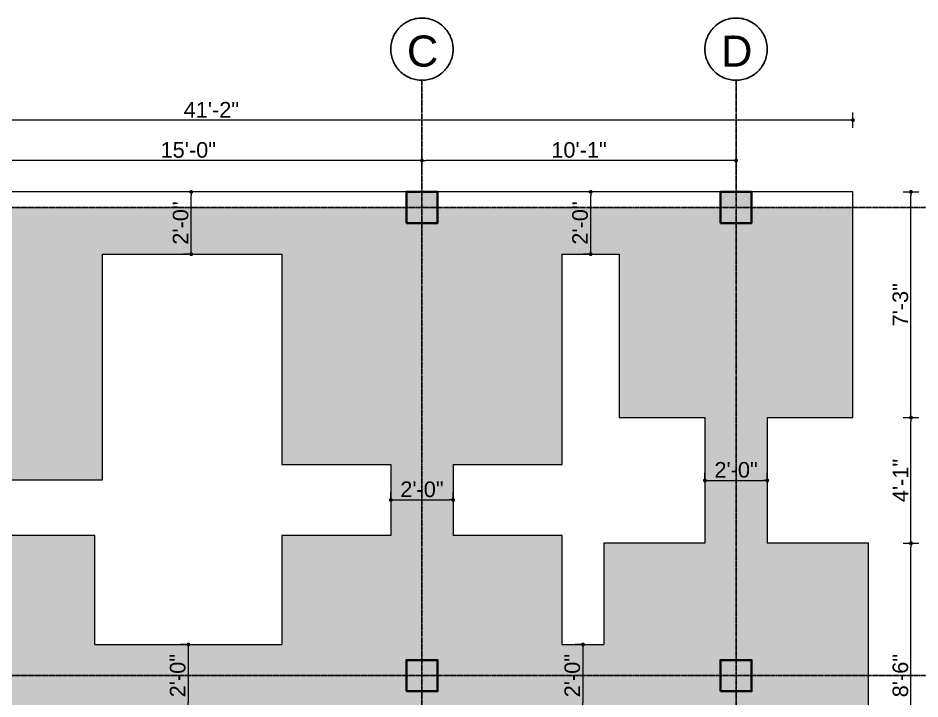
# Model space of a CAD drawing. Header units: inches. Extents: x 115570 to 265311, y 61168 to 314550.
# Drawn here: x 194349 to 194696.4, y 88551.6 to 88814 of the extents above; entities that cross this region are included whole.
import ezdxf

# ---------------------------------------------------------------- set-up
doc = ezdxf.new("R2010")
doc.units = ezdxf.units.IN
doc.header["$MEASUREMENT"] = 0
doc.linetypes.add('ACAD_ISO08W100', pattern=[36, 24, -3, 6, -3])
doc.layers.get('0').update_dxf_attribs({"lineweight": 25})
for name, color, linetype, lineweight in [('0 dimension lines', 4, 'Continuous', 18), ('0 wall', 7, 'Continuous', 40), ('Trench', 6, 'Continuous', 20)]:
    doc.layers.add(name, color=color, linetype=linetype, lineweight=lineweight)
doc.layers.add('0_center line', color=4, linetype='ACAD_ISO08W100', transparency=0.5)
doc.styles.add('arial.', font='arial.ttf')
doc.styles.get("Standard").update_dxf_attribs({"font": 'arial.ttf'})
doc.dimstyles.new('d50_Text size double', dxfattribs={"dimscale": 0, "dimtxt": 6, "dimasz": 1.5, "dimexe": 3, "dimexo": 3, "dimgap": 1, "dimtad": 1, "dimdec": 0, "dimrnd": 0.25, "dimzin": 3, "dimdsep": 46, "dimlunit": 4, "dimtxsty": 'arial.', "dimblk": 'DOT', "dimcen": 4, "dimdle": 6, "dimclrd": 256, "dimclre": 256, "dimclrt": 7, "dimazin": 0, "dimtfac": 1, "dimtdec": 0, "dimtix": 1, "dimtmove": 2, "dimatfit": 3, "dimfxl": 3, "dimfxlon": 1, "dimtolj": 1, "dimtzin": 0, "dimlwd": -1, "dimlwe": -1, "dimarcsym": 0})

# ---------------------------------------------------------------- blocks, each defined once
blk = doc.blocks.new('_Dot')
at = {"color": 0, "linetype": 'ByBlock', "lineweight": -2}
blk.add_line((-0.5, 0), (-1, 0), dxfattribs=at)
at = {"color": 0, "linetype": 'ByBlock', "const_width": 0.5}
blk.add_lwpolyline([(-0.25, 0, 1), (0.25, 0, 1)], format="xyb", close=True, dxfattribs=at)
blk = doc.blocks.new('*D1133')
at = {"layer": '0 dimension lines', "transparency": 16777216}
for p, q in [((194689.96, 88611.55), (194695.96, 88611.55)), ((194692.96, 88511.05), (194692.96, 88610.05)), ((194689.96, 88509.55), (194695.96, 88509.55))]:
    blk.add_line(p, q, dxfattribs=at)
at = {"layer": 'Defpoints', "color": 0, "transparency": 16777216}
for p in [(194676.59, 88611.55), (194692.96, 88611.55), (194676.59, 88509.55)]:
    blk.add_point(p, dxfattribs=at)
at = {"layer": '0 dimension lines', "transparency": 16777216, "xscale": 1.5, "yscale": 1.5, "zscale": 1.5}
for p, rotation in [((194692.96, 88611.55), 90), ((194692.96, 88509.55), 270)]:
    blk.add_blockref('_Dot', p, dxfattribs=dict(at, rotation=rotation))
at = {"layer": '0 dimension lines', "color": 7, "lineweight": 15, "transparency": 16777216, "insert": (194688.89, 88560.55), "char_height": 6, "attachment_point": 5, "rotation": 90, "style": 'arial.'}
blk.add_mtext('\\A1;8\'-6"', dxfattribs=at)
blk = doc.blocks.new('*D1134')
at = {"layer": '0 dimension lines', "transparency": 16777216}
for p, q in [((194689.96, 88659.98), (194695.96, 88659.98)), ((194692.96, 88613.05), (194692.96, 88658.48)), ((194689.96, 88611.55), (194695.96, 88611.55))]:
    blk.add_line(p, q, dxfattribs=at)
at = {"layer": 'Defpoints', "color": 0, "transparency": 16777216}
for p in [(194670.59, 88659.98), (194692.96, 88659.98), (194676.59, 88611.55)]:
    blk.add_point(p, dxfattribs=at)
at = {"layer": '0 dimension lines', "transparency": 16777216, "xscale": 1.5, "yscale": 1.5, "zscale": 1.5}
for p, rotation in [((194692.96, 88659.98), 90), ((194692.96, 88611.55), 270)]:
    blk.add_blockref('_Dot', p, dxfattribs=dict(at, rotation=rotation))
at = {"layer": '0 dimension lines', "color": 7, "lineweight": 15, "transparency": 16777216, "insert": (194688.94, 88635.76), "char_height": 6, "attachment_point": 5, "rotation": 90, "style": 'arial.'}
blk.add_mtext('\\A1;4\'-1"', dxfattribs=at)
blk = doc.blocks.new('*D1135')
at = {"layer": '0 dimension lines', "transparency": 16777216}
for p, q in [((194689.96, 88746.98), (194695.96, 88746.98)), ((194692.96, 88661.48), (194692.96, 88745.48)), ((194689.96, 88659.98), (194695.96, 88659.98))]:
    blk.add_line(p, q, dxfattribs=at)
at = {"layer": 'Defpoints', "color": 0, "transparency": 16777216}
for p in [(194670.59, 88746.98), (194692.96, 88746.98), (194670.59, 88659.98)]:
    blk.add_point(p, dxfattribs=at)
at = {"layer": '0 dimension lines', "transparency": 16777216, "xscale": 1.5, "yscale": 1.5, "zscale": 1.5}
for p, rotation in [((194692.96, 88746.98), 90), ((194692.96, 88659.98), 270)]:
    blk.add_blockref('_Dot', p, dxfattribs=dict(at, rotation=rotation))
at = {"layer": '0 dimension lines', "color": 7, "lineweight": 15, "transparency": 16777216, "insert": (194688.89, 88703.48), "char_height": 6, "attachment_point": 5, "rotation": 90, "style": 'arial.'}
blk.add_mtext('\\A1;7\'-3"', dxfattribs=at)
blk = doc.blocks.new('*D1136')
at = {"layer": '0 dimension lines', "transparency": 16777216}
for p, q in [((194704.45, 88560.55), (194710.45, 88560.55)), ((194707.45, 88417.94), (194707.45, 88559.05)), ((194704.45, 88416.44), (194710.45, 88416.44))]:
    blk.add_line(p, q, dxfattribs=at)
at = {"layer": 'Defpoints', "color": 0, "transparency": 16777216}
for p in [(194679.59, 88560.55), (194707.45, 88560.55), (194679.59, 88416.44)]:
    blk.add_point(p, dxfattribs=at)
at = {"layer": '0 dimension lines', "transparency": 16777216, "xscale": 1.5, "yscale": 1.5, "zscale": 1.5}
for p, rotation in [((194707.45, 88560.55), 90), ((194707.45, 88416.44), 270)]:
    blk.add_blockref('_Dot', p, dxfattribs=dict(at, rotation=rotation))
at = {"layer": '0 dimension lines', "color": 7, "lineweight": 15, "transparency": 16777216, "insert": (194703.39, 88488.5), "char_height": 6, "attachment_point": 5, "rotation": 90, "style": 'arial.'}
blk.add_mtext('\\A1;12\'-0"', dxfattribs=at)
blk = doc.blocks.new('*D1137')
at = {"layer": '0 dimension lines', "transparency": 16777216}
for p, q in [((194704.45, 88740.98), (194710.45, 88740.98)), ((194707.45, 88562.05), (194707.45, 88739.48)), ((194704.45, 88560.55), (194710.45, 88560.55))]:
    blk.add_line(p, q, dxfattribs=at)
at = {"layer": 'Defpoints', "color": 0, "transparency": 16777216}
for p in [(194673.59, 88740.98), (194707.45, 88740.98), (194679.59, 88560.55)]:
    blk.add_point(p, dxfattribs=at)
at = {"layer": '0 dimension lines', "transparency": 16777216, "xscale": 1.5, "yscale": 1.5, "zscale": 1.5}
for p, rotation in [((194707.45, 88740.98), 90), ((194707.45, 88560.55), 270)]:
    blk.add_blockref('_Dot', p, dxfattribs=dict(at, rotation=rotation))
at = {"layer": '0 dimension lines', "color": 7, "lineweight": 15, "transparency": 16777216, "insert": (194703.39, 88650.76), "char_height": 6, "attachment_point": 5, "rotation": 90, "style": 'arial.'}
blk.add_mtext('\\A1;15\'-1"', dxfattribs=at)
blk = doc.blocks.new('*D1138')
at = {"layer": '0 dimension lines', "transparency": 16777216}
for p, q in [((194722.04, 88746.98), (194728.04, 88746.98)), ((194725.04, 88366.94), (194725.04, 88745.48)), ((194722.04, 88365.44), (194728.04, 88365.44))]:
    blk.add_line(p, q, dxfattribs=at)
at = {"layer": 'Defpoints', "color": 0, "transparency": 16777216}
for p in [(194670.59, 88746.98), (194725.04, 88746.98), (194676.59, 88365.44)]:
    blk.add_point(p, dxfattribs=at)
at = {"layer": '0 dimension lines', "transparency": 16777216, "xscale": 1.5, "yscale": 1.5, "zscale": 1.5}
for p, rotation in [((194725.04, 88746.98), 90), ((194725.04, 88365.44), 270)]:
    blk.add_blockref('_Dot', p, dxfattribs=dict(at, rotation=rotation))
at = {"layer": '0 dimension lines', "color": 7, "lineweight": 15, "transparency": 16777216, "insert": (194720.97, 88556.21), "char_height": 6, "attachment_point": 5, "rotation": 90, "style": 'arial.'}
blk.add_mtext('\\A1;31\'-10"', dxfattribs=at)
blk = doc.blocks.new('*D1147')
at = {"layer": '0 dimension lines', "transparency": 16777216}
for p, q in [((194176.4, 88771.64), (194176.4, 88777.64)), ((194670.59, 88771.64), (194670.59, 88777.64)), ((194669.09, 88774.64), (194177.9, 88774.64))]:
    blk.add_line(p, q, dxfattribs=at)
at = {"layer": 'Defpoints', "color": 0, "transparency": 16777216}
for p in [(194176.4, 88774.64), (194176.4, 88746.98), (194670.59, 88746.98)]:
    blk.add_point(p, dxfattribs=at)
at = {"layer": '0 dimension lines', "transparency": 16777216, "xscale": 1.5, "yscale": 1.5, "zscale": 1.5, "rotation": 180}
blk.add_blockref('_Dot', (194176.4, 88774.64), dxfattribs=at)
at = {"layer": '0 dimension lines', "transparency": 16777216, "xscale": 1.5, "yscale": 1.5, "zscale": 1.5}
blk.add_blockref('_Dot', (194670.59, 88774.64), dxfattribs=at)
at = {"layer": '0 dimension lines', "color": 7, "lineweight": 15, "transparency": 16777216, "insert": (194423.49, 88778.65), "char_height": 6, "attachment_point": 5, "style": 'arial.'}
blk.add_mtext('\\A1;41\'-2"', dxfattribs=at)
blk = doc.blocks.new('*D1180')
at = {"layer": '0 dimension lines', "transparency": 16777216}
for p, q in [((194504.59, 88756.07), (194504.59, 88762.07)), ((194625.59, 88756.07), (194625.59, 88762.07)), ((194624.09, 88759.07), (194506.09, 88759.07))]:
    blk.add_line(p, q, dxfattribs=at)
at = {"layer": 'Defpoints', "color": 0, "transparency": 16777216}
for p in [(194504.59, 88759.07), (194504.59, 88740.98), (194625.59, 88740.98)]:
    blk.add_point(p, dxfattribs=at)
at = {"layer": '0 dimension lines', "transparency": 16777216, "xscale": 1.5, "yscale": 1.5, "zscale": 1.5, "rotation": 180}
blk.add_blockref('_Dot', (194504.59, 88759.07), dxfattribs=at)
at = {"layer": '0 dimension lines', "transparency": 16777216, "xscale": 1.5, "yscale": 1.5, "zscale": 1.5}
blk.add_blockref('_Dot', (194625.59, 88759.07), dxfattribs=at)
at = {"layer": '0 dimension lines', "color": 7, "lineweight": 15, "transparency": 16777216, "insert": (194565.09, 88763.13), "char_height": 6, "attachment_point": 5, "style": 'arial.'}
blk.add_mtext('\\A1;10\'-1"', dxfattribs=at)
blk = doc.blocks.new('*D1181')
at = {"layer": '0 dimension lines', "transparency": 16777216}
for p, q in [((194324.59, 88756.07), (194324.59, 88762.07)), ((194504.59, 88756.07), (194504.59, 88762.07)), ((194503.09, 88759.07), (194326.09, 88759.07))]:
    blk.add_line(p, q, dxfattribs=at)
at = {"layer": 'Defpoints', "color": 0, "transparency": 16777216}
for p in [(194324.59, 88759.07), (194324.59, 88740.98), (194504.59, 88740.98)]:
    blk.add_point(p, dxfattribs=at)
at = {"layer": '0 dimension lines', "transparency": 16777216, "xscale": 1.5, "yscale": 1.5, "zscale": 1.5, "rotation": 180}
blk.add_blockref('_Dot', (194324.59, 88759.07), dxfattribs=at)
at = {"layer": '0 dimension lines', "transparency": 16777216, "xscale": 1.5, "yscale": 1.5, "zscale": 1.5}
blk.add_blockref('_Dot', (194504.59, 88759.07), dxfattribs=at)
at = {"layer": '0 dimension lines', "color": 7, "lineweight": 15, "transparency": 16777216, "insert": (194414.59, 88763.13), "char_height": 6, "attachment_point": 5, "style": 'arial.'}
blk.add_mtext('\\A1;15\'-0"', dxfattribs=at)
blk = doc.blocks.new('*D1155')
at = {"layer": '0 dimension lines', "transparency": 16777216}
for p, q in [((194414.59, 88572.55), (194411.59, 88572.55)), ((194414.59, 88571.05), (194414.59, 88550.05)), ((194414.59, 88548.55), (194411.59, 88548.55))]:
    blk.add_line(p, q, dxfattribs=at)
at = {"layer": 'Defpoints', "color": 0, "transparency": 16777216}
for p in [(194414.59, 88572.55), (194414.59, 88548.55), (194414.59, 88548.55)]:
    blk.add_point(p, dxfattribs=at)
at = {"layer": '0 dimension lines', "transparency": 16777216, "xscale": 1.5, "yscale": 1.5, "zscale": 1.5}
for p, rotation in [((194414.59, 88572.55), 90), ((194414.59, 88548.55), 270)]:
    blk.add_blockref('_Dot', p, dxfattribs=dict(at, rotation=rotation))
at = {"layer": '0 dimension lines', "color": 7, "lineweight": 15, "transparency": 16777216, "insert": (194410.52, 88560.55), "char_height": 6, "attachment_point": 5, "rotation": 90, "style": 'arial.'}
blk.add_mtext('\\A1;2\'-0"', dxfattribs=at)
blk = doc.blocks.new('*D1156')
at = {"layer": '0 dimension lines', "transparency": 16777216}
for p, q in [((194566.59, 88572.55), (194563.59, 88572.55)), ((194566.59, 88571.05), (194566.59, 88550.05)), ((194566.59, 88548.55), (194563.59, 88548.55))]:
    blk.add_line(p, q, dxfattribs=at)
at = {"layer": 'Defpoints', "color": 0, "transparency": 16777216}
for p in [(194566.59, 88572.55), (194566.59, 88548.55), (194566.59, 88548.55)]:
    blk.add_point(p, dxfattribs=at)
at = {"layer": '0 dimension lines', "transparency": 16777216, "xscale": 1.5, "yscale": 1.5, "zscale": 1.5}
for p, rotation in [((194566.59, 88572.55), 90), ((194566.59, 88548.55), 270)]:
    blk.add_blockref('_Dot', p, dxfattribs=dict(at, rotation=rotation))
at = {"layer": '0 dimension lines', "color": 7, "lineweight": 15, "transparency": 16777216, "insert": (194562.52, 88560.55), "char_height": 6, "attachment_point": 5, "rotation": 90, "style": 'arial.'}
blk.add_mtext('\\A1;2\'-0"', dxfattribs=at)
blk = doc.blocks.new('*D1115')
at = {"layer": '0 dimension lines', "transparency": 16777216}
for p, q in [((194613.59, 88635.76), (194613.59, 88638.76)), ((194637.59, 88635.76), (194637.59, 88638.76)), ((194615.09, 88635.76), (194636.09, 88635.76))]:
    blk.add_line(p, q, dxfattribs=at)
at = {"layer": 'Defpoints', "color": 0, "transparency": 16777216}
for p in [(194613.59, 88635.76), (194637.59, 88635.76), (194637.59, 88635.76)]:
    blk.add_point(p, dxfattribs=at)
at = {"layer": '0 dimension lines', "transparency": 16777216, "xscale": 1.5, "yscale": 1.5, "zscale": 1.5, "rotation": 180}
blk.add_blockref('_Dot', (194613.59, 88635.76), dxfattribs=at)
at = {"layer": '0 dimension lines', "transparency": 16777216, "xscale": 1.5, "yscale": 1.5, "zscale": 1.5}
blk.add_blockref('_Dot', (194637.59, 88635.76), dxfattribs=at)
at = {"layer": '0 dimension lines', "color": 7, "lineweight": 15, "transparency": 16777216, "insert": (194625.59, 88639.83), "char_height": 6, "attachment_point": 5, "style": 'arial.'}
blk.add_mtext('\\A1;2\'-0"', dxfattribs=at)
blk = doc.blocks.new('*D1116')
at = {"layer": '0 dimension lines', "transparency": 16777216}
for p, q in [((194492.59, 88628.26), (194492.59, 88631.26)), ((194494.09, 88628.26), (194515.09, 88628.26)), ((194516.59, 88628.26), (194516.59, 88631.26))]:
    blk.add_line(p, q, dxfattribs=at)
at = {"layer": 'Defpoints', "color": 0, "transparency": 16777216}
for p in [(194492.59, 88628.26), (194516.59, 88628.26), (194516.59, 88628.26)]:
    blk.add_point(p, dxfattribs=at)
at = {"layer": '0 dimension lines', "transparency": 16777216, "xscale": 1.5, "yscale": 1.5, "zscale": 1.5, "rotation": 180}
blk.add_blockref('_Dot', (194492.59, 88628.26), dxfattribs=at)
at = {"layer": '0 dimension lines', "transparency": 16777216, "xscale": 1.5, "yscale": 1.5, "zscale": 1.5}
blk.add_blockref('_Dot', (194516.59, 88628.26), dxfattribs=at)
at = {"layer": '0 dimension lines', "color": 7, "lineweight": 15, "transparency": 16777216, "insert": (194504.59, 88632.33), "char_height": 6, "attachment_point": 5, "style": 'arial.'}
blk.add_mtext('\\A1;2\'-0"', dxfattribs=at)
blk = doc.blocks.new('*D1160')
at = {"layer": '0 dimension lines', "transparency": 16777216}
for p, q in [((194569.59, 88746.98), (194566.59, 88746.98)), ((194569.59, 88724.48), (194569.59, 88745.48)), ((194569.59, 88722.98), (194566.59, 88722.98))]:
    blk.add_line(p, q, dxfattribs=at)
at = {"layer": 'Defpoints', "color": 0, "transparency": 16777216}
for p in [(194569.59, 88746.98), (194569.59, 88746.98), (194569.59, 88722.98)]:
    blk.add_point(p, dxfattribs=at)
at = {"layer": '0 dimension lines', "transparency": 16777216, "xscale": 1.5, "yscale": 1.5, "zscale": 1.5}
for p, rotation in [((194569.59, 88746.98), 90), ((194569.59, 88722.98), 270)]:
    blk.add_blockref('_Dot', p, dxfattribs=dict(at, rotation=rotation))
at = {"layer": '0 dimension lines', "color": 7, "lineweight": 15, "transparency": 16777216, "insert": (194565.52, 88734.98), "char_height": 6, "attachment_point": 5, "rotation": 90, "style": 'arial.'}
blk.add_mtext('\\A1;2\'-0"', dxfattribs=at)
blk = doc.blocks.new('*D1119')
at = {"layer": '0 dimension lines', "transparency": 16777216}
for p, q in [((194415.71, 88746.98), (194412.71, 88746.98)), ((194415.71, 88724.48), (194415.71, 88745.48)), ((194415.71, 88722.98), (194412.71, 88722.98))]:
    blk.add_line(p, q, dxfattribs=at)
at = {"layer": 'Defpoints', "color": 0, "transparency": 16777216}
for p in [(194415.71, 88746.98), (194415.71, 88746.98), (194415.71, 88722.98)]:
    blk.add_point(p, dxfattribs=at)
at = {"layer": '0 dimension lines', "transparency": 16777216, "xscale": 1.5, "yscale": 1.5, "zscale": 1.5}
for p, rotation in [((194415.71, 88746.98), 90), ((194415.71, 88722.98), 270)]:
    blk.add_blockref('_Dot', p, dxfattribs=dict(at, rotation=rotation))
at = {"layer": '0 dimension lines', "color": 7, "lineweight": 15, "transparency": 16777216, "insert": (194411.65, 88734.98), "char_height": 6, "attachment_point": 5, "rotation": 90, "style": 'arial.'}
blk.add_mtext('\\A1;2\'-0"', dxfattribs=at)

msp = doc.modelspace()

# ---------------------------------------------------------------- hatches: boundary and pattern name
at = {"transparency": 33554587}
h = msp.add_hatch(color=256, dxfattribs=at)
h.dxf.hatch_style = 1
h.paths.add_polyline_path([(194510.59, 88746.98), (194510.59, 88734.98), (194498.59, 88734.98), (194498.59, 88746.98)])
h = msp.add_hatch(color=256, dxfattribs=at)
h.dxf.hatch_style = 1
h.paths.add_polyline_path([(194631.59, 88746.98), (194631.59, 88734.98), (194619.59, 88734.98), (194619.59, 88746.98)])
h = msp.add_hatch(color=256, dxfattribs=at)
h.dxf.hatch_style = 1
h.paths.add_polyline_path([(194510.59, 88566.55), (194510.59, 88554.55), (194498.59, 88554.55), (194498.59, 88566.55)])
h = msp.add_hatch(color=256, dxfattribs=at)
h.dxf.hatch_style = 1
h.paths.add_polyline_path([(194631.59, 88566.55), (194631.59, 88554.55), (194619.59, 88554.55), (194619.59, 88566.55)])
at = {"layer": '0 wall', "lineweight": 15, "transparency": 33554503}
h = msp.add_hatch(color=256, dxfattribs=at)
h.dxf.hatch_style = 1
h.paths.add_polyline_path([(194504.59, 88554.55), (194498.59, 88554.55), (194498.59, 88560.55), (194330.59, 88560.55), (194330.59, 88554.55), (194324.59, 88554.55), (194324.59, 88422.44), (194330.59, 88422.44), (194330.59, 88416.44), (194498.59, 88416.44), (194498.59, 88422.44), (194504.59, 88422.44)])
h.paths.add_polyline_path([(194378.59, 88506.55), (194378.59, 88548.55), (194450.59, 88548.55), (194450.59, 88506.55), (194492.59, 88506.55), (194492.59, 88467.44), (194453.59, 88467.44), (194453.59, 88428.44), (194375.59, 88428.44), (194375.59, 88467.44), (194336.59, 88467.44), (194336.59, 88506.55)], flags=16)
h.paths.add_polyline_path([(194324.59, 88554.55), (194318.59, 88554.55), (194318.59, 88560.55), (194188.4, 88560.55), (194188.4, 88554.55), (194182.4, 88554.55), (194182.4, 88422.44), (194188.4, 88422.44), (194188.4, 88416.44), (194318.59, 88416.44), (194318.59, 88422.44), (194324.59, 88422.44)])
h.paths.add_polyline_path([(194312.59, 88506.55), (194312.59, 88467.44), (194273.59, 88467.44), (194273.59, 88428.44), (194227.4, 88428.44), (194227.4, 88461.44), (194194.4, 88461.44), (194194.4, 88515.55), (194227.4, 88515.55), (194227.4, 88548.55), (194270.59, 88548.55), (194270.59, 88506.55)], flags=16)
h.paths.add_polyline_path([(194324.59, 88734.98), (194318.59, 88734.98), (194318.59, 88740.98), (194188.4, 88740.98), (194188.4, 88734.98), (194182.4, 88734.98), (194182.4, 88566.55), (194188.4, 88566.55), (194188.4, 88560.55), (194318.59, 88560.55), (194318.59, 88566.55), (194324.59, 88566.55)])
h.paths.add_polyline_path([(194270.59, 88614.55), (194270.59, 88572.55), (194227.4, 88572.55), (194227.4, 88605.55), (194194.4, 88605.55), (194194.4, 88641.98), (194267.59, 88641.98), (194267.59, 88635.98), (194312.59, 88635.98), (194312.59, 88614.55)], flags=16)
h.paths.add_polyline_path([(194504.59, 88734.98), (194498.59, 88734.98), (194498.59, 88740.98), (194330.59, 88740.98), (194330.59, 88734.98), (194324.59, 88734.98), (194324.59, 88566.55), (194330.59, 88566.55), (194330.59, 88560.55), (194498.59, 88560.55), (194498.59, 88566.55), (194504.59, 88566.55)])
h.paths.add_polyline_path([(194336.59, 88614.55), (194336.59, 88635.98), (194381.59, 88635.98), (194381.59, 88722.98), (194450.59, 88722.98), (194450.59, 88641.98), (194492.59, 88641.98), (194492.59, 88614.55), (194450.59, 88614.55), (194450.59, 88572.55), (194378.59, 88572.55), (194378.59, 88614.55)], flags=16)
h.paths.add_polyline_path([(194625.59, 88734.98), (194619.59, 88734.98), (194619.59, 88740.98), (194510.59, 88740.98), (194510.59, 88734.98), (194504.59, 88734.98), (194504.59, 88566.55), (194510.59, 88566.55), (194510.59, 88560.55), (194619.59, 88560.55), (194619.59, 88566.55), (194625.59, 88566.55)])
h.paths.add_polyline_path([(194516.59, 88614.55), (194516.59, 88641.98), (194558.59, 88641.98), (194558.59, 88722.98), (194580.59, 88722.98), (194580.59, 88659.98), (194613.59, 88659.98), (194613.59, 88611.55), (194574.59, 88611.55), (194574.59, 88572.55), (194558.59, 88572.55), (194558.59, 88614.55)], flags=16)
h.paths.add_polyline_path([(194676.59, 88611.55), (194637.59, 88611.55), (194637.59, 88659.98), (194670.59, 88659.98), (194670.59, 88740.98), (194631.59, 88740.98), (194631.59, 88734.98), (194625.59, 88734.98), (194625.59, 88566.55), (194631.59, 88566.55), (194631.59, 88560.55), (194676.59, 88560.55)])
h.paths.add_polyline_path([(194676.59, 88560.55), (194631.59, 88560.55), (194631.59, 88554.55), (194625.59, 88554.55), (194625.59, 88422.44), (194631.59, 88422.44), (194631.59, 88416.44), (194676.59, 88416.44), (194676.59, 88467.44), (194637.59, 88467.44), (194637.59, 88509.55), (194676.59, 88509.55)])
h.paths.add_polyline_path([(194625.59, 88554.55), (194619.59, 88554.55), (194619.59, 88560.55), (194510.59, 88560.55), (194510.59, 88554.55), (194504.59, 88554.55), (194504.59, 88422.44), (194510.59, 88422.44), (194510.59, 88416.44), (194619.59, 88416.44), (194619.59, 88422.44), (194625.59, 88422.44)])
h.paths.add_polyline_path([(194613.59, 88509.55), (194613.59, 88467.44), (194574.59, 88467.44), (194574.59, 88428.44), (194555.59, 88428.44), (194555.59, 88467.44), (194516.59, 88467.44), (194516.59, 88506.55), (194558.59, 88506.55), (194558.59, 88548.55), (194574.59, 88548.55), (194574.59, 88509.55)], flags=16)
h.paths.add_polyline_path([(194676.59, 88416.44), (194631.59, 88416.44), (194631.59, 88410.44), (194625.59, 88410.44), (194625.59, 88365.44), (194676.59, 88365.44)])
h.paths.add_polyline_path([(194625.59, 88410.44), (194619.59, 88410.44), (194619.59, 88416.44), (194510.59, 88416.44), (194510.59, 88410.44), (194504.59, 88410.44), (194504.59, 88365.44), (194555.59, 88365.44), (194555.59, 88404.44), (194574.59, 88404.44), (194574.59, 88365.44), (194625.59, 88365.44)])
h.paths.add_polyline_path([(194504.59, 88410.44), (194498.59, 88410.44), (194498.59, 88416.44), (194330.59, 88416.44), (194330.59, 88410.44), (194324.59, 88410.44), (194324.59, 88365.44), (194375.59, 88365.44), (194375.59, 88404.44), (194453.59, 88404.44), (194453.59, 88365.44), (194504.59, 88365.44)])
h.paths.add_polyline_path([(194324.59, 88410.44), (194318.59, 88410.44), (194318.59, 88416.44), (194188.4, 88416.44), (194188.4, 88410.44), (194182.4, 88410.44), (194182.4, 88371.44), (194227.4, 88371.44), (194227.4, 88404.44), (194273.59, 88404.44), (194273.59, 88365.44), (194324.59, 88365.44)])
h.paths.add_polyline_path([(194182.4, 88554.55), (194176.4, 88554.55), (194176.4, 88560.55), (194137.4, 88560.55), (194137.4, 88515.55), (194170.4, 88515.55), (194170.4, 88461.44), (194137.4, 88461.44), (194137.4, 88416.44), (194176.4, 88416.44), (194176.4, 88422.44), (194182.4, 88422.44)])
h.paths.add_polyline_path([(194182.4, 88734.98), (194176.4, 88734.98), (194176.4, 88740.98), (194174.51, 88740.98), (194143.35, 88641.98), (194170.4, 88641.98), (194170.4, 88605.55), (194137.4, 88605.55), (194137.4, 88560.55), (194176.4, 88560.55), (194176.4, 88566.55), (194182.4, 88566.55)])
h.paths.add_polyline_path([(194416.78, 88550.82), (194416.78, 88570.44), (194404.42, 88570.44), (194404.42, 88550.82)], flags=9)
h.paths.add_polyline_path([(194314.86, 88484.8), (194334.48, 88484.8), (194334.48, 88497.17), (194314.86, 88497.17)], flags=9)
h.paths.add_polyline_path([(194416.78, 88406.72), (194416.78, 88426.33), (194404.42, 88426.33), (194404.42, 88406.72)], flags=9)
h.paths.add_polyline_path([(194494.86, 88484.8), (194514.48, 88484.8), (194514.48, 88497.17), (194494.86, 88497.17)], flags=9)
h.paths.add_polyline_path([(194252.69, 88406.72), (194252.69, 88426.33), (194240.32, 88426.33), (194240.32, 88406.72)], flags=9)
h.paths.add_polyline_path([(194251.19, 88550.82), (194251.19, 88570.44), (194238.82, 88570.44), (194238.82, 88550.82)], flags=9)
h.paths.add_polyline_path([(194172.67, 88486.3), (194192.29, 88486.3), (194192.29, 88498.67), (194172.67, 88498.67)], flags=9)
h.paths.add_polyline_path([(194314.86, 88623.07), (194334.48, 88623.07), (194334.48, 88635.43), (194314.86, 88635.43)], flags=9)
h.paths.add_polyline_path([(194172.67, 88621.57), (194192.29, 88621.57), (194192.29, 88633.93), (194172.67, 88633.93)], flags=9)
h.paths.add_polyline_path([(194494.86, 88626.07), (194514.48, 88626.07), (194514.48, 88638.43), (194494.86, 88638.43)], flags=9)
h.paths.add_polyline_path([(194417.91, 88725.25), (194417.91, 88744.87), (194405.54, 88744.87), (194405.54, 88725.25)], flags=9)
h.paths.add_polyline_path([(194568.78, 88550.82), (194568.78, 88570.44), (194556.42, 88570.44), (194556.42, 88550.82)], flags=9)
h.paths.add_polyline_path([(194615.86, 88633.57), (194635.48, 88633.57), (194635.48, 88645.93), (194615.86, 88645.93)], flags=9)
h.paths.add_polyline_path([(194571.78, 88725.25), (194571.78, 88744.87), (194559.42, 88744.87), (194559.42, 88725.25)], flags=9)
h.paths.add_polyline_path([(194615.86, 88486.3), (194635.48, 88486.3), (194635.48, 88498.67), (194615.86, 88498.67)], flags=9)
h.paths.add_polyline_path([(194567.28, 88406.72), (194567.28, 88426.33), (194554.92, 88426.33), (194554.92, 88406.72)], flags=9)

# ---------------------------------------------------------------- linework, layer by layer
at = {"layer": '0 wall'}
for points in [[(194498.59, 88734.98), (194498.59, 88746.98), (194510.59, 88746.98), (194510.59, 88734.98)], [(194619.59, 88734.98), (194619.59, 88746.98), (194631.59, 88746.98), (194631.59, 88734.98)], [(194498.59, 88554.55), (194498.59, 88566.55), (194510.59, 88566.55), (194510.59, 88554.55)], [(194619.59, 88554.55), (194619.59, 88566.55), (194631.59, 88566.55), (194631.59, 88554.55)]]:
    msp.add_lwpolyline(points, close=True, dxfattribs=at)
at = {"layer": '0_center line', "ltscale": 0.01, "transparency": 33554559}
for p, q in [((194504.59, 88790), (194504.59, 88309.71)), ((194625.59, 88790), (194625.59, 88309.71)), ((194076.74, 88740.98), (194737.43, 88740.98)), ((194076.74, 88560.55), (194737.43, 88560.55))]:
    msp.add_line(p, q, dxfattribs=at)
at = {"layer": '0_center line', "ltscale": 100, "transparency": 33554687}
for centre in [(194504.59, 88802), (194625.59, 88802)]:
    msp.add_circle(centre, 12, dxfattribs=at)
at = {"layer": 'Trench', "transparency": 33554687}
for p, q in [((194381.59, 88722.98), (194450.59, 88722.98)), ((194558.59, 88722.98), (194580.59, 88722.98)), ((194613.59, 88659.98), (194613.59, 88611.55)), ((194637.59, 88659.98), (194637.59, 88611.55)), ((194492.59, 88641.98), (194492.59, 88614.55)), ((194516.59, 88641.98), (194516.59, 88614.55)), ((194378.59, 88572.55), (194450.59, 88572.55)), ((194558.59, 88572.55), (194574.59, 88572.55))]:
    msp.add_line(p, q, dxfattribs=at)
for points in [[(194670.59, 88746.98), (194177.34, 88746.98)], [(194637.59, 88659.98), (194670.59, 88659.98), (194670.59, 88746.98), (194670.59, 88746.98)], [(194336.59, 88635.98), (194381.59, 88635.98), (194381.59, 88722.98)], [(194450.59, 88722.98), (194450.59, 88641.98), (194492.59, 88641.98)], [(194516.59, 88641.98), (194558.59, 88641.98), (194558.59, 88722.98)], [(194580.59, 88722.98), (194580.59, 88659.98), (194613.59, 88659.98)], [(194378.59, 88572.55), (194378.59, 88614.55), (194336.59, 88614.55)], [(194492.59, 88614.55), (194450.59, 88614.55), (194450.59, 88572.55)], [(194558.59, 88572.55), (194558.59, 88614.55), (194516.59, 88614.55)], [(194613.59, 88611.55), (194574.59, 88611.55), (194574.59, 88572.55)], [(194637.59, 88509.55), (194676.59, 88509.55), (194676.59, 88611.55), (194637.59, 88611.55)]]:
    msp.add_lwpolyline(points, dxfattribs=at)

# ---------------------------------------------------------------- texts
at = {"layer": '0_center line', "ltscale": 100, "transparency": 33554687}
for s, p in [('C', (194498.8, 88795.26)), ('D', (194619.8, 88795.26))]:
    msp.add_text(s, height=12, rotation=0.0713, dxfattribs=at).set_placement(p)

# ---------------------------------------------------------------- dimensions: what is measured, and where the dimension line sits
at = {"layer": '0 dimension lines', "lineweight": 15}
for base, p1, p2, picture, middle in [((194176.4, 88774.64), (194670.59, 88746.98), (194176.4, 88746.98), '*D1147', (194423.49, 88778.65)), ((194324.59, 88759.07), (194504.59, 88740.98), (194324.59, 88740.98), '*D1181', (194414.59, 88763.13)), ((194504.59, 88759.07), (194625.59, 88740.98), (194504.59, 88740.98), '*D1180', (194565.09, 88763.13)), ((194637.59, 88635.76), (194613.59, 88635.76), (194637.59, 88635.76), '*D1115', (194625.59, 88639.83)), ((194516.59, 88628.26), (194492.59, 88628.26), (194516.59, 88628.26), '*D1116', (194504.59, 88632.33))]:
    dim = msp.add_linear_dim(base=base, p1=p1, p2=p2, dimstyle='d50_Text size double', override={"dimscale": 1}, dxfattribs=at)
    dim.commit()
    dim.dimension.update_dxf_attribs({"geometry": picture, "text_midpoint": middle})
for base, p1, p2, picture, middle in [((194415.71, 88746.98), (194415.71, 88722.98), (194415.71, 88746.98), '*D1119', (194411.65, 88734.98)), ((194569.59, 88746.98), (194569.59, 88722.98), (194569.59, 88746.98), '*D1160', (194565.52, 88734.98)), ((194692.96, 88746.98), (194670.59, 88659.98), (194670.59, 88746.98), '*D1135', (194688.89, 88703.48)), ((194725.04, 88746.98), (194676.59, 88365.44), (194670.59, 88746.98), '*D1138', (194720.97, 88556.21)), ((194707.45, 88740.98), (194679.59, 88560.55), (194673.59, 88740.98), '*D1137', (194703.39, 88650.76)), ((194692.96, 88659.98), (194676.59, 88611.55), (194670.59, 88659.98), '*D1134', (194688.94, 88635.76)), ((194692.96, 88611.55), (194676.59, 88509.55), (194676.59, 88611.55), '*D1133', (194688.89, 88560.55)), ((194414.59, 88548.55), (194414.59, 88572.55), (194414.59, 88548.55), '*D1155', (194410.52, 88560.55)), ((194566.59, 88548.55), (194566.59, 88572.55), (194566.59, 88548.55), '*D1156', (194562.52, 88560.55)), ((194707.45, 88560.55), (194679.59, 88416.44), (194679.59, 88560.55), '*D1136', (194703.39, 88488.5))]:
    dim = msp.add_linear_dim(base=base, p1=p1, p2=p2, angle=90, dimstyle='d50_Text size double', override={"dimscale": 1}, dxfattribs=at)
    dim.commit()
    dim.dimension.update_dxf_attribs({"geometry": picture, "text_midpoint": middle})

doc.saveas('drawing.dxf')
